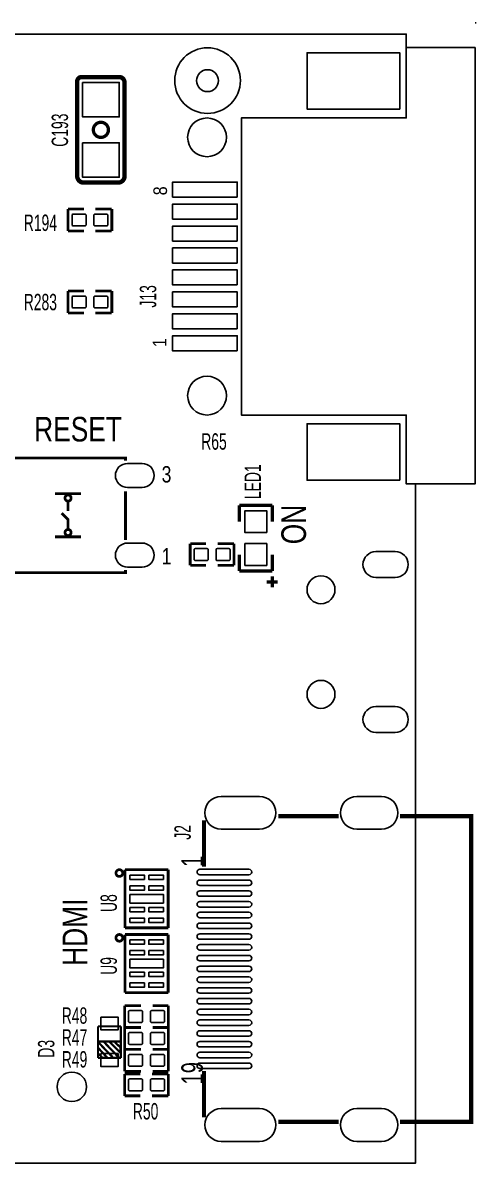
# Model space of a CAD drawing. Extents: x 0 to 128, y 0 to 53.
# Drawn here: x 106.9 to 127.9, y 0 to 53 of the extents above; entities that cross this region are included whole.
import ezdxf
from ezdxf.enums import TextEntityAlignment as Align

# ---------------------------------------------------------------- set-up
doc = ezdxf.new("R2010")
doc.units = 0
doc.layers.add('12', color=6, linetype='CONTINUOUS')

msp = doc.modelspace()

# ---------------------------------------------------------------- linework, layer by layer
at = {"layer": '12'}
for points in [[(127.864108, 52.97805), (127.914146, 52.97805)], [(117.014244, 34.758122), (117.014244, 48.557942), (124.664216, 48.557942), (124.664216, 52.451), (0, 52.451), (0, 0)], [(117.014244, 34.758122), (124.664216, 34.758122), (124.664216, 31.557976), (125.090174, 31.557976), (125.090174, 0), (0, 0)]]:
    msp.add_lwpolyline(points, dxfattribs=at)
for points in [[(0, 52.451), (124.664216, 52.451), (124.664216, 48.557942), (117.014244, 48.557942), (117.014244, 34.758122), (124.664216, 34.758122), (124.664216, 31.557976), (125.090174, 31.557976), (125.090174, 0), (0, 0)], [(117.014244, 34.758122), (124.664216, 34.758122), (124.664216, 31.557976), (127.864108, 31.557976), (127.864108, 51.827938), (124.664216, 51.827938), (124.664216, 48.557942), (117.014244, 48.557942)], [(124.364115, 48.968025), (120.064149, 48.968025), (120.064149, 51.588035), (124.364115, 51.588035)], [(109.634274, 50.20564), (111.336074, 50.20564), (111.336074, 48.60544), (109.634274, 48.60544)], [(109.634274, 47.40656), (111.336074, 47.40656), (111.336074, 45.80636), (109.634274, 45.80636)], [(116.814219, 44.87799), (113.814225, 44.87799), (113.814225, 45.578014), (116.814219, 45.578014)], [(116.814219, 43.857926), (113.814225, 43.857926), (113.814225, 44.55795), (116.814219, 44.55795)], [(116.814219, 42.838116), (113.814225, 42.838116), (113.814225, 43.53814), (116.814219, 43.53814)], [(116.814219, 41.818052), (113.814225, 41.818052), (113.814225, 42.518076), (116.814219, 42.518076)], [(116.814219, 40.797988), (113.814225, 40.797988), (113.814225, 41.498012), (116.814219, 41.498012)], [(116.814219, 39.777924), (113.814225, 39.777924), (113.814225, 40.477948), (116.814219, 40.477948)], [(116.814219, 38.758114), (113.814225, 38.758114), (113.814225, 39.458138), (116.814219, 39.458138)], [(116.814219, 37.73805), (113.814225, 37.73805), (113.814225, 38.438074), (116.814219, 38.438074)], [(124.364115, 31.728029), (120.064149, 31.728029), (120.064149, 34.348039), (124.364115, 34.348039)], [(118.18874, 29.292296), (117.17274, 29.292296), (117.17274, 30.308296), (118.18874, 30.308296)], [(118.18874, 27.768296), (117.17274, 27.768296), (117.17274, 28.784296), (118.18874, 28.784296)], [(111.835819, 13.383133), (112.510697, 13.383133), (112.510697, 13.183235), (111.835819, 13.183235)], [(112.710595, 13.383133), (113.385473, 13.383133), (113.385473, 13.183235), (112.710595, 13.183235)], [(111.835819, 12.883261), (112.510697, 12.883261), (112.510697, 12.683363), (111.835819, 12.683363)], [(112.710595, 12.883261), (113.385473, 12.883261), (113.385473, 12.683363), (112.710595, 12.683363)], [(111.835692, 12.483211), (113.3856, 12.483211), (113.3856, 12.083161), (111.835692, 12.083161)], [(111.835819, 11.883009), (112.510697, 11.883009), (112.510697, 11.683111), (111.835819, 11.683111)], [(112.710595, 11.883009), (113.385473, 11.883009), (113.385473, 11.683111), (112.710595, 11.683111)], [(111.835819, 11.383137), (112.510697, 11.383137), (112.510697, 11.183239), (111.835819, 11.183239)], [(112.710595, 11.383137), (113.385473, 11.383137), (113.385473, 11.183239), (112.710595, 11.183239)], [(111.835819, 10.373741), (112.510697, 10.373741), (112.510697, 10.173843), (111.835819, 10.173843)], [(112.710595, 10.373741), (113.385473, 10.373741), (113.385473, 10.173843), (112.710595, 10.173843)], [(111.835819, 9.873869), (112.510697, 9.873869), (112.510697, 9.673971), (111.835819, 9.673971)], [(112.710595, 9.873869), (113.385473, 9.873869), (113.385473, 9.673971), (112.710595, 9.673971)], [(111.835692, 9.473819), (113.3856, 9.473819), (113.3856, 9.073769), (111.835692, 9.073769)], [(111.835819, 8.873617), (112.510697, 8.873617), (112.510697, 8.673719), (111.835819, 8.673719)], [(112.710595, 8.873617), (113.385473, 8.873617), (113.385473, 8.673719), (112.710595, 8.673719)], [(111.835819, 8.373745), (112.510697, 8.373745), (112.510697, 8.173847), (111.835819, 8.173847)], [(112.710595, 8.373745), (113.385473, 8.373745), (113.385473, 8.173847), (112.710595, 8.173847)], [(110.48619, 6.789674), (111.28629, 6.789674), (111.28629, 6.189726), (110.48619, 6.189726)], [(110.48619, 5.089906), (111.28629, 5.089906), (111.28629, 4.489958), (110.48619, 4.489958)]]:
    msp.add_lwpolyline(points, close=True, dxfattribs=at)
for points in [[(116.962174, 50.292, 1), (113.914174, 50.292, 1)], [(109.744256, 44.090082), (109.194092, 44.090082, 0.414214), (109.144054, 44.040044), (109.144054, 43.589956, 0.414214), (109.194092, 43.539918), (109.744256, 43.539918, 0.414214), (109.794294, 43.589956), (109.794294, 44.040044, 0.414214), (109.744256, 44.090082)], [(110.760256, 44.090082), (110.210092, 44.090082, 0.414214), (110.160054, 44.040044), (110.160054, 43.589956, 0.414214), (110.210092, 43.539918), (110.760256, 43.539918, 0.414214), (110.810294, 43.589956), (110.810294, 44.040044, 0.414214), (110.760256, 44.090082)], [(109.744256, 40.280082), (109.194092, 40.280082, 0.414214), (109.144054, 40.230044), (109.144054, 39.779956, 0.414214), (109.194092, 39.729918), (109.744256, 39.729918, 0.414214), (109.794294, 39.779956), (109.794294, 40.230044, 0.414214), (109.744256, 40.280082)], [(110.760256, 40.280082), (110.210092, 40.280082, 0.414214), (110.160054, 40.230044), (110.160054, 39.779956, 0.414214), (110.210092, 39.729918), (110.760256, 39.729918, 0.414214), (110.810294, 39.779956), (110.810294, 40.230044, 0.414214), (110.760256, 40.280082)], [(112.404144, 31.390082), (111.718344, 31.390082, -1), (111.718344, 32.507682), (112.404144, 32.507682, -1)], [(112.404144, 27.690318), (111.718344, 27.690318, -1), (111.718344, 28.807918), (112.404144, 28.807918, -1)], [(115.415822, 28.551378), (114.865658, 28.551378, 0.414214), (114.81562, 28.50134), (114.81562, 28.051252, 0.414214), (114.865658, 28.001214), (115.415822, 28.001214, 0.414214), (115.46586, 28.051252), (115.46586, 28.50134, 0.414214), (115.415822, 28.551378)], [(116.431822, 28.551378), (115.881658, 28.551378, 0.414214), (115.83162, 28.50134), (115.83162, 28.051252, 0.414214), (115.881658, 28.001214), (116.431822, 28.001214, 0.414214), (116.48186, 28.051252), (116.48186, 28.50134, 0.414214), (116.431822, 28.551378)], [(123.25731, 27.210766), (124.157486, 27.210766, 1), (124.157486, 28.410662), (123.25731, 28.410662, 1)], [(123.25731, 20.010882), (124.157486, 20.010882, 1), (124.157486, 21.210778), (123.25731, 21.210778, 1)], [(116.075206, 17.038828), (117.853206, 17.038828, -1), (117.853206, 15.514828), (116.075206, 15.514828, -1)], [(122.372628, 17.038828), (123.515628, 17.038828, -1), (123.515628, 15.514828), (122.372628, 15.514828, -1)], [(115.076224, 13.654024), (117.362224, 13.654024, -1), (117.362224, 13.400024), (115.076224, 13.400024, -1)], [(115.076224, 13.153898), (117.362224, 13.153898, -1), (117.362224, 12.899898), (115.076224, 12.899898, -1)], [(115.076224, 12.654026), (117.362224, 12.654026, -1), (117.362224, 12.400026), (115.076224, 12.400026, -1)], [(115.076224, 12.1539), (117.362224, 12.1539, -1), (117.362224, 11.8999), (115.076224, 11.8999, -1)], [(115.076224, 11.654028), (117.362224, 11.654028, -1), (117.362224, 11.400028), (115.076224, 11.400028, -1)], [(115.076224, 11.153902), (117.362224, 11.153902, -1), (117.362224, 10.899902), (115.076224, 10.899902, -1)], [(115.076224, 10.65403), (117.362224, 10.65403, -1), (117.362224, 10.40003), (115.076224, 10.40003, -1)], [(115.076224, 10.153904), (117.362224, 10.153904, -1), (117.362224, 9.899904), (115.076224, 9.899904, -1)], [(115.076224, 9.654032), (117.362224, 9.654032, -1), (117.362224, 9.400032), (115.076224, 9.400032, -1)], [(115.076224, 9.153906), (117.362224, 9.153906, -1), (117.362224, 8.899906), (115.076224, 8.899906, -1)], [(115.076224, 8.65378), (117.362224, 8.65378, -1), (117.362224, 8.39978), (115.076224, 8.39978, -1)], [(115.076224, 8.153908), (117.362224, 8.153908, -1), (117.362224, 7.899908), (115.076224, 7.899908, -1)], [(115.076224, 7.653782), (117.362224, 7.653782, -1), (117.362224, 7.399782), (115.076224, 7.399782, -1)], [(111.819944, 6.536944), (112.370108, 6.536944, 0.414214), (112.420146, 6.586982), (112.420146, 7.03707, 0.414214), (112.370108, 7.087108), (111.819944, 7.087108, 0.414214), (111.769906, 7.03707), (111.769906, 6.586982, 0.414214), (111.819944, 6.536944)], [(112.835944, 6.536944), (113.386108, 6.536944, 0.414214), (113.436146, 6.586982), (113.436146, 7.03707, 0.414214), (113.386108, 7.087108), (112.835944, 7.087108, 0.414214), (112.785906, 7.03707), (112.785906, 6.586982, 0.414214), (112.835944, 6.536944)], [(115.076224, 7.15391), (117.362224, 7.15391, -1), (117.362224, 6.89991), (115.076224, 6.89991, -1)], [(115.076224, 6.653784), (117.362224, 6.653784, -1), (117.362224, 6.399784), (115.076224, 6.399784, -1)], [(111.819944, 5.520944), (112.370108, 5.520944, 0.414214), (112.420146, 5.570982), (112.420146, 6.02107, 0.414214), (112.370108, 6.071108), (111.819944, 6.071108, 0.414214), (111.769906, 6.02107), (111.769906, 5.570982, 0.414214), (111.819944, 5.520944)], [(112.835944, 5.520944), (113.386108, 5.520944, 0.414214), (113.436146, 5.570982), (113.436146, 6.02107, 0.414214), (113.386108, 6.071108), (112.835944, 6.071108, 0.414214), (112.785906, 6.02107), (112.785906, 5.570982, 0.414214), (112.835944, 5.520944)], [(115.076224, 6.153912), (117.362224, 6.153912, -1), (117.362224, 5.899912), (115.076224, 5.899912, -1)], [(115.076224, 5.653786), (117.362224, 5.653786, -1), (117.362224, 5.399786), (115.076224, 5.399786, -1)], [(111.819944, 4.504944), (112.370108, 4.504944, 0.414214), (112.420146, 4.554982), (112.420146, 5.00507, 0.414214), (112.370108, 5.055108), (111.819944, 5.055108, 0.414214), (111.769906, 5.00507), (111.769906, 4.554982, 0.414214), (111.819944, 4.504944)], [(112.835944, 4.504944), (113.386108, 4.504944, 0.414214), (113.436146, 4.554982), (113.436146, 5.00507, 0.414214), (113.386108, 5.055108), (112.835944, 5.055108, 0.414214), (112.785906, 5.00507), (112.785906, 4.554982, 0.414214), (112.835944, 4.504944)], [(115.076224, 5.153914), (117.362224, 5.153914, -1), (117.362224, 4.899914), (115.076224, 4.899914, -1)], [(115.076224, 4.653788), (117.362224, 4.653788, -1), (117.362224, 4.399788), (115.076224, 4.399788, -1)], [(112.370108, 3.912108), (111.819944, 3.912108, 0.414214), (111.769906, 3.86207), (111.769906, 3.411982, 0.414214), (111.819944, 3.361944), (112.370108, 3.361944, 0.414214), (112.420146, 3.411982), (112.420146, 3.86207, 0.414214), (112.370108, 3.912108)], [(113.386108, 3.912108), (112.835944, 3.912108, 0.414214), (112.785906, 3.86207), (112.785906, 3.411982, 0.414214), (112.835944, 3.361944), (113.386108, 3.361944, 0.414214), (113.436146, 3.411982), (113.436146, 3.86207, 0.414214), (113.386108, 3.912108)], [(116.075206, 2.538984), (117.853206, 2.538984, -1), (117.853206, 1.014984), (116.075206, 1.014984, -1)], [(122.372628, 2.538984), (123.515628, 2.538984, -1), (123.515628, 1.014984), (122.372628, 1.014984, -1)]]:
    msp.add_lwpolyline(points, format="xyb", close=True, dxfattribs=at)
at = {"layer": '12', "const_width": 0.2032}
msp.add_lwpolyline([(109.385354, 49.85512), (109.385354, 45.85716, 0.416698), (109.685074, 45.5549), (111.285274, 45.5549, 0.416698), (111.584994, 45.85716), (111.584994, 50.20564, 0.417205), (111.336074, 50.4571), (109.586014, 50.4571, 0.414214), (109.385354, 50.25644), (109.385354, 49.80686)], format="xyb", dxfattribs=at)
at = {"layer": '12'}
for points, const_width in [([(110.835694, 48.006, 1), (110.134654, 48.006, 1)], 0.1524), ([(109.102652, 30.8991, 1), (108.819696, 30.8991, 1)], 0.127), ([(109.102652, 29.2989, 1), (108.819696, 29.2989, 1)], 0.127), ([(111.499142, 13.478256, 1), (111.186214, 13.478256, 1)], 0.127), ([(111.499396, 10.468864, 1), (111.186468, 10.468864, 1)], 0.127)]:
    msp.add_lwpolyline(points, format="xyb", close=True, dxfattribs=dict(at, const_width=const_width))
for points, const_width in [([(108.961174, 44.323), (109.697774, 44.323)], 0.127), ([(108.961174, 43.307), (108.961174, 44.323)], 0.127), ([(110.993174, 44.323), (110.231174, 44.323)], 0.127), ([(110.993174, 43.307), (110.993174, 44.323)], 0.127), ([(109.697774, 43.307), (108.961174, 43.307)], 0.127), ([(110.231174, 43.307), (110.993174, 43.307)], 0.127), ([(108.961174, 40.513), (109.697774, 40.513)], 0.127), ([(108.961174, 39.497), (108.961174, 40.513)], 0.127), ([(110.993174, 40.513), (110.231174, 40.513)], 0.127), ([(110.993174, 39.497), (110.993174, 40.513)], 0.127), ([(109.697774, 39.497), (108.961174, 39.497)], 0.127), ([(110.231174, 39.497), (110.993174, 39.497)], 0.127), ([(111.628174, 32.639), (111.628174, 32.766), (106.294174, 32.766), (106.294174, 32.6644)], 0.127), ([(111.628174, 28.956), (111.628174, 31.2166)], 0.127), ([(109.561122, 31.098998), (108.361226, 31.098998)], 0.127), ([(108.961174, 30.698948), (108.961174, 30.298898)], 0.127), ([(108.961174, 29.499052), (108.961174, 29.899102), (108.6612, 30.199076)], 0.127), ([(116.91874, 30.562296), (116.91874, 29.800296)], 0.1524), ([(118.44274, 30.562296), (116.91874, 30.562296)], 0.1524), ([(118.44274, 29.800296), (118.44274, 30.562296)], 0.1524), ([(109.561122, 29.099002), (108.361226, 29.099002)], 0.127), ([(114.63274, 28.784296), (115.36934, 28.784296)], 0.127), ([(114.63274, 27.768296), (114.63274, 28.784296)], 0.127), ([(116.66474, 28.784296), (115.90274, 28.784296)], 0.127), ([(116.66474, 27.768296), (116.66474, 28.784296)], 0.127), ([(116.91874, 28.276296), (116.91874, 27.514296)], 0.1524), ([(118.44274, 27.514296), (118.44274, 28.276296)], 0.1524), ([(111.628174, 27.559), (111.628174, 27.432), (106.294174, 27.432), (106.294174, 27.559)], 0.127), ([(115.36934, 27.768296), (114.63274, 27.768296)], 0.127), ([(115.90274, 27.768296), (116.66474, 27.768296)], 0.127), ([(116.91874, 27.514296), (118.44274, 27.514296)], 0.1524), ([(118.18874, 27.006296), (118.69674, 27.006296)], 0.1524), ([(118.44274, 26.752296), (118.44274, 27.260296)], 0.1524), ([(115.274344, 13.77696), (115.274344, 15.926816)], 0.199898), ([(118.724172, 16.126968), (121.524268, 16.126968)], 0.199898), ([(124.374148, 16.126968), (127.674116, 16.126968), (127.674116, 1.926844), (124.374148, 1.926844)], 0.199898), ([(111.610648, 10.933176), (111.610648, 13.633196)], 0.127), ([(111.610648, 13.633196), (113.610644, 13.633196)], 0.127), ([(113.610644, 13.633196), (113.610644, 10.933176)], 0.127), ([(113.610644, 10.933176), (111.610648, 10.933176)], 0.127), ([(111.610648, 7.923784), (111.610648, 10.623804)], 0.127), ([(111.610648, 10.623804), (113.610644, 10.623804)], 0.127), ([(113.610644, 10.623804), (113.610644, 7.923784)], 0.127), ([(113.610644, 7.923784), (111.610648, 7.923784)], 0.127), ([(111.587026, 7.320026), (111.587026, 6.304026)], 0.127), ([(112.349026, 7.320026), (111.587026, 7.320026)], 0.127), ([(112.882426, 7.320026), (113.619026, 7.320026)], 0.127), ([(113.619026, 7.320026), (113.619026, 6.304026)], 0.127), ([(110.348268, 6.360922), (111.414052, 6.360922)], 0.1016), ([(110.348268, 4.888484), (110.348268, 6.360922)], 0.1016), ([(111.414052, 6.360922), (111.414052, 4.888484)], 0.1016), ([(111.587026, 6.304026), (111.587026, 5.288026)], 0.127), ([(112.349026, 6.304026), (111.587026, 6.304026)], 0.127), ([(111.587026, 6.304026), (112.349026, 6.304026)], 0.127), ([(112.882426, 6.304026), (113.619026, 6.304026)], 0.127), ([(113.619026, 6.304026), (112.882426, 6.304026)], 0.127), ([(113.619026, 6.304026), (113.619026, 5.288026)], 0.127), ([(110.352078, 5.63118), (110.352078, 5.36321)], 0.1016), ([(111.052864, 4.901438), (110.352078, 5.63118)], 0.1016), ([(110.352078, 5.36321), (110.78972, 4.896612)], 0.1016), ([(111.40186, 5.649976), (110.364524, 5.649976)], 0.1016), ([(110.60938, 5.64896), (111.331756, 4.901438)], 0.1016), ([(110.874556, 5.64896), (110.60938, 5.64896)], 0.1016), ([(111.39551, 5.124704), (110.874556, 5.64896)], 0.1016), ([(111.129064, 5.620512), (111.39551, 5.376164)], 0.1016), ([(111.39551, 5.376164), (111.39551, 5.124704)], 0.1016), ([(111.587026, 5.288026), (111.587026, 4.272026)], 0.127), ([(112.349026, 5.288026), (111.587026, 5.288026)], 0.127), ([(111.587026, 5.288026), (112.349026, 5.288026)], 0.127), ([(112.882426, 5.288026), (113.619026, 5.288026)], 0.127), ([(113.619026, 5.288026), (112.882426, 5.288026)], 0.127), ([(113.619026, 5.288026), (113.619026, 4.272026)], 0.127), ([(110.562644, 4.896612), (110.345474, 5.113782)], 0.1016), ([(111.414052, 4.888484), (110.348268, 4.888484)], 0.1016), ([(110.78972, 4.896612), (110.562644, 4.896612)], 0.1016), ([(111.331756, 4.901438), (111.052864, 4.901438)], 0.1016), ([(111.587026, 4.272026), (112.349026, 4.272026)], 0.127), ([(113.619026, 4.272026), (112.882426, 4.272026)], 0.127), ([(115.274344, 2.126996), (115.274344, 4.276852)], 0.199898), ([(111.587026, 4.145026), (112.323626, 4.145026)], 0.127), ([(111.587026, 3.129026), (111.587026, 4.145026)], 0.127), ([(113.619026, 4.145026), (112.857026, 4.145026)], 0.127), ([(113.619026, 3.129026), (113.619026, 4.145026)], 0.127), ([(112.323626, 3.129026), (111.587026, 3.129026)], 0.127), ([(112.857026, 3.129026), (113.619026, 3.129026)], 0.127), ([(121.524268, 1.926844), (118.724172, 1.926844)], 0.199898)]:
    msp.add_lwpolyline(points, dxfattribs=dict(at, const_width=const_width))
for centre, radius in [((115.438174, 50.292), 0.508), ((115.414298, 47.65802), 0.900049), ((115.414298, 35.658044), 0.900049), ((120.707404, 26.64079), 0.649986), ((120.707404, 21.780754), 0.649986), ((109.135418, 3.545586), 0.68453)]:
    msp.add_circle(centre, radius, dxfattribs=at)

# ---------------------------------------------------------------- texts
for s, height, width, p in [('C193', 0.762, 0.633333, (108.961174, 47.2186)), ('8', 0.635, 0.88, (113.556034, 44.964858)), ('J13', 0.762, 0.633333, (113.055908, 39.748968)), ('1', 0.635, 0.88, (113.525808, 37.914834)), ('LED1', 0.762, 0.633333, (117.917976, 30.854396)), ('ON', 1.143, 0.8, (120.010174, 28.7528)), ('U8', 0.762, 0.633333, (111.23041, 11.6713)), ('HDMI', 1.143, 0.8, (109.850174, 9.1694)), ('U9', 0.762, 0.633333, (111.23041, 8.7503)), ('D3', 0.762, 0.633333, (108.326174, 4.9022))]:
    msp.add_text(s, height=height, rotation=90, dxfattribs=dict(at, width=width)).set_placement(p)
for s, height, width, p in [('R194', 0.762, 0.633333, (106.903774, 43.307)), ('R283', 0.762, 0.633333, (106.903774, 39.624)), ('RESET', 1.143, 0.8, (107.386374, 33.528)), ('R65', 0.762, 0.633333, (115.146074, 33.147)), ('R48', 0.762, 0.633333, (108.669074, 6.477)), ('R47', 0.762, 0.633333, (108.669074, 5.461)), ('R49', 0.762, 0.633333, (108.669074, 4.445)), ('R50', 0.762, 0.633333, (111.971074, 2.032))]:
    msp.add_text(s, height=height, dxfattribs=dict(at, width=width)).set_placement(p)
at = {"layer": '12', "width": 0.802807}
for s, p in [('3', (113.533174, 31.623508)), ('1', (113.533174, 27.813508))]:
    msp.add_text(s, height=0.759968, dxfattribs=at).set_placement(p, align=Align.CENTER)
at = {"layer": '12'}
for s, height, width, p in [('J2', 0.762, 0.633333, (114.659156, 15.367)), ('1', 1.001014, 0.697285, (115.224306, 14.026896)), ('19', 1.001014, 0.697285, (115.224306, 4.17703))]:
    msp.add_text(s, height=height, rotation=90, dxfattribs=dict(at, width=width)).set_placement(p, align=Align.CENTER)

doc.saveas('drawing.dxf')
